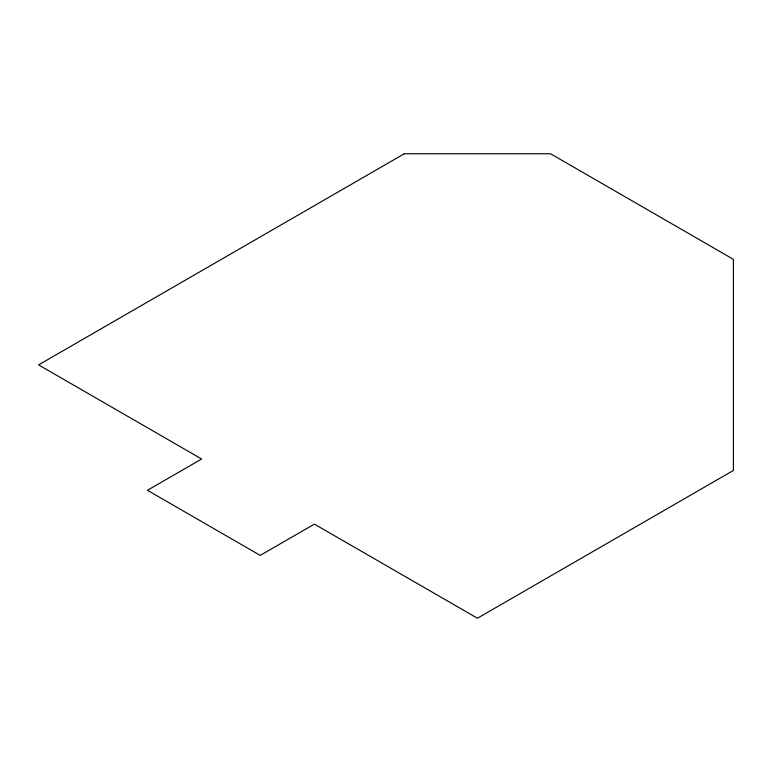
<?xml version="1.0" encoding="UTF-8"?>
<svg xmlns="http://www.w3.org/2000/svg" width="772" height="772" viewBox="0 0 772 772"><rect width="100%" height="100%" fill="white"/><g stroke="black" fill="none" stroke-linecap="round" stroke-linejoin="round"><path stroke-width="1.16" d="M404.287 153.763L38.6 364.886L201.627 459.012L147.442 490.288L260.212 555.396L314.397 524.12L477.424 618.237L733.4 470.447L733.4 259.324L550.561 153.763L404.287 153.763"/></g></svg>
